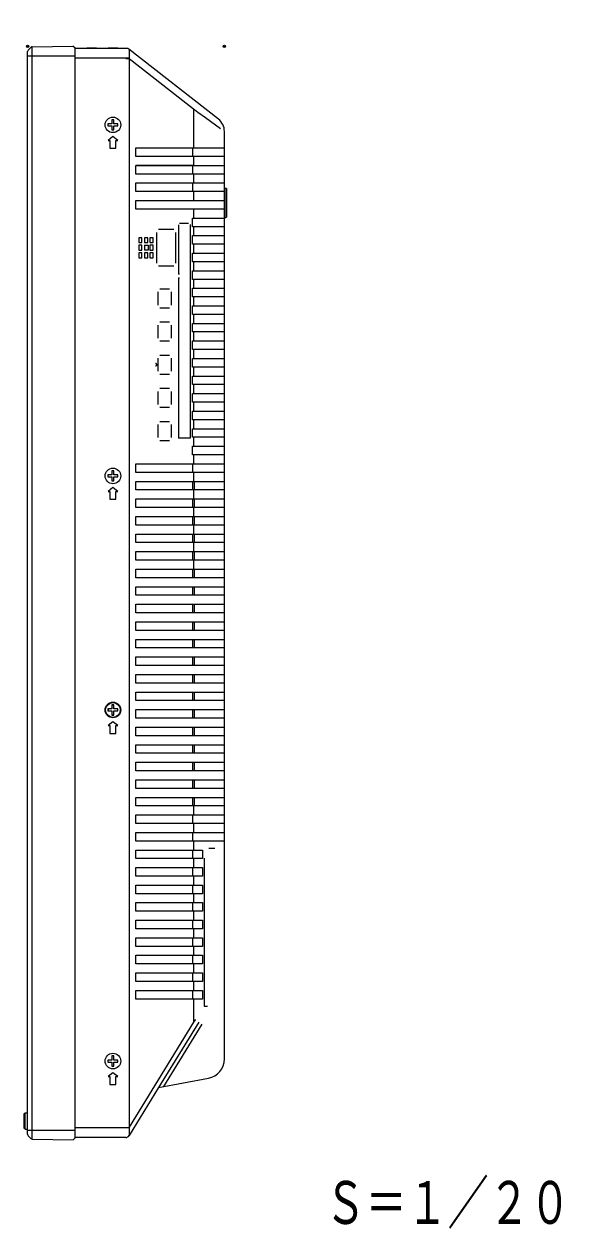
# Model space of a CAD drawing. Units: millimetres, scale not verified. Extents: x -62 to 63, y -57 to 57.
# Drawn here: x 32.55 to 46.94, y 0.36 to 31.25 of the extents above; entities that cross this region are included whole.
import ezdxf
from ezdxf.enums import TextEntityAlignment as Align

# ---------------------------------------------------------------- set-up
doc = ezdxf.new("R2010")
doc.units = ezdxf.units.MM
doc.header["$LTSCALE"] = 0.125
doc.header["$PDMODE"] = 32
doc.header["$PDSIZE"] = 0.0625
for name, color, linetype, lineweight in [('0-0_0', 7, 'Continuous', 9), ('0-5_GAIKEI', 1, 'Continuous', 18), ('0-6_SUNPO', 7, 'Continuous', 9)]:
    doc.layers.add(name, color=color, linetype=linetype, lineweight=lineweight)
doc.layers.add('0-3_TOUROKU', color=7, linetype='Continuous')
doc.layers.add('0-4_Defpoints', color=7, linetype='Continuous')
doc.styles.add('ＭＳ ゴシック', font='')
doc.styles.get('ＭＳ ゴシック').set_extended_font_data('MS Gothic')

# ---------------------------------------------------------------- blocks, each defined once
blk = doc.blocks.new('_OPEN30')
at = {"layer": '0-0_0'}
blk.add_line((0, 0), (-1, 0), dxfattribs=at)
blk.add_lwpolyline([(-1, 0.26795), (0, 0), (-1, -0.26795)], dxfattribs=at)
blk = doc.blocks.new('D4')
at = {"layer": '0-4_Defpoints'}
for p in [(30.1437, 38.7816), (25.0937, 30.7816), (30.1437, 30.7816)]:
    blk.add_point(p, dxfattribs=at)
at = {"layer": '0-6_SUNPO'}
for p, q in [((25.0937, 32.7816), (25.0937, 40.7816)), ((30.1437, 32.7816), (30.1437, 40.7816)), ((27.0937, 38.7816), (28.1437, 38.7816)), ((30.1437, 38.7816), (39.3937, 38.7816))]:
    blk.add_line(p, q, dxfattribs=at)
at = {"layer": '0-6_SUNPO', "xscale": 2, "yscale": 2, "rotation": 180}
blk.add_blockref('_OPEN30', (25.0937, 38.7816), dxfattribs=at)
at = {"layer": '0-6_SUNPO', "xscale": 2, "yscale": 2}
blk.add_blockref('_OPEN30', (30.1437, 38.7816), dxfattribs=at)
at = {"layer": '0-6_SUNPO', "style": 'ＭＳ ゴシック'}
blk.add_text('101', height=1.833, dxfattribs=at).set_placement((33.8937, 39.2816), align=Align.BOTTOM_LEFT)

msp = doc.modelspace()

# ---------------------------------------------------------------- linework, layer by layer
at = {"layer": '0-5_GAIKEI', "color": 7}
for p, q in [((32.651, 30.5794), (32.7224, 30.652)), ((32.7572, 30.667), (33.7996, 30.6852)), ((32.7572, 30.6653), (32.7572, 30.667)), ((33.8608, 30.6362), (33.7996, 30.6852)), ((35.1767, 30.6262), (33.8608, 30.6262)), ((37.5329, 28.8122), (35.2382, 30.605)), ((35.2406, 30.6032), (35.2406, 2.7475)), ((32.6367, 2.7813), (32.6367, 30.5443)), ((37.6867, 4.713), (37.6867, 28.4969)), ((35.9993, 3.9823), (37.2785, 4.2214)), ((35.9993, 3.9823), (35.2404, 2.7471)), ((32.651, 2.7463), (32.7224, 2.6736)), ((32.651, 2.7463), (32.7224, 2.6737)), ((32.7572, 2.6587), (33.8108, 2.6403)), ((33.8608, 2.6894), (33.8108, 2.6494)), ((35.1551, 2.6994), (33.8608, 2.6994))]:
    msp.add_line(p, q, dxfattribs=at)
at = {"layer": '0-5_GAIKEI'}
for p, q in [((32.7572, 2.6587), (32.7572, 30.6653)), ((33.8608, 2.6894), (33.8608, 30.6362)), ((34.1558, 30.6412), (34.4059, 30.6412)), ((34.1558, 30.6262), (34.1558, 30.6412)), ((34.2809, 30.6262), (34.2809, 30.6412)), ((34.4059, 30.6262), (34.4059, 30.6412)), ((34.701, 30.6412), (34.951, 30.6412)), ((34.701, 30.6262), (34.701, 30.6412)), ((34.826, 30.6262), (34.826, 30.6412)), ((34.951, 30.6262), (34.951, 30.6412)), ((32.6367, 30.4362), (33.8608, 30.4362)), ((35.1559, 30.3762), (33.8608, 30.3762)), ((35.2411, 30.3811), (35.1559, 30.3762)), ((35.2406, 30.3585), (35.1564, 30.3585)), ((36.894, 29.0667), (35.2406, 30.3585)), ((36.916, 29.0509), (36.894, 29.0667)), ((36.894, 29.0667), (36.8941, 28.0758)), ((37.0086, 28.9843), (36.916, 29.0509)), ((34.851, 28.7958), (34.801, 28.7958)), ((34.801, 28.7958), (34.801, 28.6907)), ((34.851, 28.6907), (34.851, 28.7958)), ((37.2058, 28.8426), (37.0086, 28.9843)), ((37.5878, 28.568), (37.2058, 28.8426)), ((34.801, 28.6907), (34.696, 28.6907)), ((34.696, 28.6907), (34.696, 28.6407)), ((34.696, 28.6407), (34.801, 28.6407)), ((34.801, 28.6407), (34.801, 28.5357)), ((34.801, 28.5357), (34.851, 28.5357)), ((34.956, 28.6907), (34.851, 28.6907)), ((34.851, 28.6407), (34.956, 28.6407)), ((34.851, 28.5357), (34.851, 28.6407)), ((34.956, 28.6407), (34.956, 28.6907)), ((34.826, 28.3657), (34.701, 28.2656)), ((34.701, 28.2656), (34.751, 28.2656)), ((34.751, 28.2656), (34.751, 28.0656)), ((34.951, 28.2656), (34.826, 28.3657)), ((34.901, 28.2656), (34.951, 28.2656)), ((34.901, 28.0656), (34.901, 28.2656)), ((34.751, 28.0656), (34.901, 28.0656)), ((35.4179, 28.0758), (37.636, 28.0758)), ((35.4179, 27.8553), (35.4179, 28.0758)), ((36.873, 28.072), (35.4179, 28.072)), ((35.4179, 27.8591), (36.873, 27.8591)), ((37.6867, 27.8553), (35.4179, 27.8553)), ((36.873, 27.8591), (36.873, 28.072)), ((36.8941, 27.8553), (36.8941, 27.6257)), ((37.636, 28.0758), (37.6867, 28.0758)), ((35.4179, 27.6257), (37.6867, 27.6257)), ((35.4179, 27.4052), (35.4179, 27.6257)), ((36.873, 27.6219), (35.4179, 27.6219)), ((36.873, 27.409), (36.873, 27.6219)), ((35.4179, 27.409), (36.873, 27.409)), ((37.6867, 27.4052), (35.4179, 27.4052)), ((36.8941, 27.4052), (36.8941, 27.1756)), ((35.4179, 27.1756), (37.6867, 27.1756)), ((35.4179, 26.9551), (35.4179, 27.1756)), ((37.6867, 26.9551), (35.4179, 26.9551)), ((36.873, 26.9589), (36.873, 27.1718)), ((36.8941, 26.9551), (36.8941, 26.7255)), ((37.6867, 27.0403), (37.7267, 27.0403)), ((37.7267, 27.0403), (37.7267, 26.2902)), ((37.7367, 27.0301), (37.7367, 26.3004)), ((35.4179, 26.7255), (37.6867, 26.7255)), ((35.4179, 26.505), (35.4179, 26.7255)), ((37.6867, 26.505), (35.4179, 26.505)), ((36.871, 26.2754), (37.636, 26.2753)), ((36.871, 26.0549), (36.871, 26.2754)), ((36.8941, 26.505), (36.8941, 26.2754)), ((37.636, 26.2753), (37.6867, 26.2754)), ((37.6867, 26.2902), (37.7267, 26.2902)), ((35.999, 25.9882), (36.3854, 25.9882)), ((36.5114, 26.0985), (36.5114, 24.8396)), ((36.5318, 26.1456), (36.5375, 26.1468)), ((36.5375, 26.1468), (36.5321, 26.1447)), ((36.5375, 26.1468), (36.7667, 26.1468)), ((36.8086, 26.1067), (36.8086, 20.6321)), ((37.6867, 26.0549), (36.871, 26.0549)), ((36.8941, 26.0549), (36.8941, 25.8253)), ((35.5681, 25.7725), (35.4878, 25.7725)), ((35.4878, 25.7725), (35.4878, 25.6475)), ((35.4878, 25.6475), (35.5681, 25.6475)), ((35.5681, 25.6475), (35.5681, 25.7725)), ((35.7215, 25.7725), (35.6323, 25.7725)), ((35.6323, 25.7725), (35.6323, 25.6475)), ((35.6323, 25.6475), (35.7215, 25.6475)), ((35.7215, 25.6475), (35.7215, 25.7725)), ((35.8571, 25.7725), (35.7768, 25.7725)), ((35.7768, 25.7725), (35.7768, 25.6475)), ((35.7768, 25.6475), (35.8571, 25.6475)), ((35.8571, 25.6475), (35.8571, 25.7725)), ((35.956, 25.1216), (35.956, 25.9083)), ((36.4284, 25.9083), (36.4284, 25.1216)), ((36.871, 25.8253), (37.6867, 25.8253)), ((36.871, 25.6048), (36.871, 25.8253)), ((35.5681, 25.5775), (35.4878, 25.5775)), ((35.4878, 25.5775), (35.4878, 25.4525)), ((35.4878, 25.4525), (35.5681, 25.4525)), ((35.5681, 25.3824), (35.4878, 25.3824)), ((35.4878, 25.3824), (35.4878, 25.2574)), ((35.5681, 25.4525), (35.5681, 25.5775)), ((35.5681, 25.2574), (35.5681, 25.3824)), ((35.6323, 25.5775), (35.7304, 25.5775)), ((35.6323, 25.5775), (35.6323, 25.4525)), ((35.7304, 25.4525), (35.6323, 25.4525)), ((35.7215, 25.3824), (35.6323, 25.3824)), ((35.6323, 25.3824), (35.6323, 25.2574)), ((35.7215, 25.2574), (35.7215, 25.3824)), ((35.7304, 25.5775), (35.7304, 25.4525)), ((35.8571, 25.5775), (35.7768, 25.5775)), ((35.7768, 25.5775), (35.7768, 25.4525)), ((35.7768, 25.4525), (35.8571, 25.4525)), ((35.8571, 25.3824), (35.7768, 25.3824)), ((35.7768, 25.3824), (35.7768, 25.2574)), ((35.8571, 25.4525), (35.8571, 25.5775)), ((35.8571, 25.2574), (35.8571, 25.3824)), ((37.6867, 25.6048), (36.871, 25.6048)), ((36.871, 25.3752), (37.6867, 25.3752)), ((36.871, 25.1547), (36.871, 25.3752)), ((36.8941, 25.6048), (36.8941, 25.3752)), ((35.4878, 25.2574), (35.5681, 25.2574)), ((35.6323, 25.2574), (35.7215, 25.2574)), ((35.7768, 25.2574), (35.8571, 25.2574)), ((36.3854, 25.0417), (35.999, 25.0417)), ((37.6867, 25.1547), (36.871, 25.1547)), ((36.8941, 25.1547), (36.8941, 24.9251)), ((36.5349, 24.8396), (36.5114, 24.8396)), ((36.5114, 24.7396), (36.5349, 24.7396)), ((36.5114, 24.7396), (36.5114, 20.6321)), ((36.871, 24.9251), (37.6867, 24.9251)), ((36.871, 24.7046), (36.871, 24.9251)), ((36.0274, 24.4628), (36.2786, 24.4628)), ((37.6867, 24.7046), (36.871, 24.7046)), ((36.871, 24.475), (37.6867, 24.475)), ((36.871, 24.2544), (36.871, 24.475)), ((36.8941, 24.7046), (36.8941, 24.475)), ((35.9844, 24.0464), (35.9844, 24.383)), ((36.3216, 24.383), (36.3216, 24.0464)), ((37.6867, 24.2544), (36.871, 24.2544)), ((36.8941, 24.2544), (36.8941, 24.0248)), ((36.2786, 23.9665), (36.0274, 23.9665)), ((36.871, 24.0248), (37.6867, 24.0248)), ((36.871, 23.8043), (36.871, 24.0248)), ((37.6867, 23.8044), (36.871, 23.8043)), ((36.8941, 23.8043), (36.8941, 23.5747)), ((35.9844, 23.1962), (35.9844, 23.5328)), ((36.0274, 23.6126), (36.2786, 23.6126)), ((36.3216, 23.5328), (36.3216, 23.1962)), ((36.871, 23.5747), (37.6867, 23.5747)), ((36.871, 23.3542), (36.871, 23.5747)), ((37.6867, 23.3543), (36.871, 23.3542)), ((36.8941, 23.3542), (36.8941, 23.1246)), ((36.2786, 23.1163), (36.0274, 23.1163)), ((36.871, 23.1246), (37.6867, 23.1246)), ((36.871, 22.9041), (36.871, 23.1246)), ((37.6867, 22.9041), (36.871, 22.9041)), ((36.8941, 22.9041), (36.8941, 22.6745)), ((35.9844, 22.346), (35.9844, 22.6825)), ((36.0274, 22.7624), (36.2786, 22.7624)), ((36.3216, 22.6825), (36.3216, 22.346)), ((36.871, 22.6745), (37.6867, 22.6745)), ((36.871, 22.454), (36.871, 22.6745)), ((35.9175, 22.5443), (35.9293, 22.5443)), ((35.9175, 22.4842), (35.9293, 22.4842)), ((35.9292, 22.4842), (35.9338, 22.4847)), ((35.9536, 22.5197), (35.9475, 22.5347)), ((35.9527, 22.5044), (35.954, 22.5143)), ((35.9539, 22.5143), (35.9536, 22.5197)), ((36.2786, 22.2661), (36.0274, 22.2661)), ((37.6867, 22.454), (36.871, 22.454)), ((36.8941, 22.454), (36.8941, 22.2244)), ((36.871, 22.2244), (37.6867, 22.2244)), ((36.871, 22.0039), (36.871, 22.2244)), ((37.6867, 22.0039), (36.871, 22.0039)), ((36.8941, 22.0039), (36.8941, 21.7743)), ((35.9844, 21.4957), (35.9844, 21.8323)), ((36.0274, 21.9122), (36.2786, 21.9122)), ((36.3216, 21.8323), (36.3216, 21.4957)), ((36.871, 21.7743), (37.6867, 21.7743)), ((36.871, 21.5538), (36.871, 21.7743)), ((36.2786, 21.4159), (36.0274, 21.4159)), ((37.6867, 21.5538), (36.871, 21.5538)), ((36.871, 21.3242), (37.6867, 21.3242)), ((36.871, 21.1037), (36.871, 21.3242)), ((36.8941, 21.5538), (36.8941, 21.3242)), ((36.0274, 21.062), (36.2786, 21.062)), ((37.6867, 21.1037), (36.871, 21.1037)), ((36.8941, 21.1037), (36.8941, 20.8741)), ((35.9844, 20.6455), (35.9844, 20.9821)), ((36.3216, 20.9821), (36.3216, 20.6455)), ((36.871, 20.8741), (37.6867, 20.874)), ((36.871, 20.6536), (36.871, 20.8741)), ((36.2786, 20.5657), (36.0274, 20.5657)), ((36.8086, 20.6321), (36.5114, 20.6321)), ((37.6867, 20.6536), (36.871, 20.6536)), ((36.871, 20.424), (37.6867, 20.4239)), ((36.871, 20.2035), (36.871, 20.424)), ((36.8941, 20.6536), (36.8941, 20.424)), ((37.6867, 20.2035), (36.871, 20.2035)), ((36.8941, 20.2035), (36.8941, 19.9739)), ((34.851, 19.7936), (34.801, 19.7936)), ((34.801, 19.7936), (34.801, 19.6886)), ((34.851, 19.6886), (34.851, 19.7936)), ((35.4179, 19.9739), (37.6867, 19.9738)), ((35.4179, 19.7534), (35.4179, 19.9739)), ((36.873, 19.7571), (36.873, 19.9738)), ((34.801, 19.6886), (34.696, 19.6886)), ((34.696, 19.6886), (34.696, 19.6386)), ((34.696, 19.6386), (34.801, 19.6386)), ((34.801, 19.6386), (34.801, 19.5335)), ((34.801, 19.5335), (34.851, 19.5335)), ((34.956, 19.6886), (34.851, 19.6886)), ((34.851, 19.6386), (34.956, 19.6386)), ((34.851, 19.5335), (34.851, 19.6386)), ((34.956, 19.6386), (34.956, 19.6886)), ((37.6867, 19.7534), (35.4179, 19.7534)), ((35.4179, 19.5238), (37.6867, 19.5237)), ((35.4179, 19.3032), (35.4179, 19.5238)), ((36.873, 19.307), (36.873, 19.52)), ((36.8941, 19.7534), (36.8941, 19.5238)), ((36.9202, 19.307), (36.9202, 19.52)), ((34.826, 19.3635), (34.701, 19.2635)), ((34.701, 19.2635), (34.751, 19.2635)), ((34.751, 19.2635), (34.751, 19.0634)), ((34.951, 19.2635), (34.826, 19.3635)), ((34.901, 19.2635), (34.951, 19.2635)), ((34.901, 19.0634), (34.901, 19.2635)), ((37.6867, 19.3033), (35.4179, 19.3032)), ((36.8941, 19.3032), (36.8941, 19.0736)), ((34.751, 19.0634), (34.901, 19.0634)), ((35.4179, 19.0736), (37.6867, 19.0736)), ((35.4179, 18.8531), (35.4179, 19.0736)), ((37.6867, 18.8532), (35.4179, 18.8531)), ((36.873, 18.8569), (36.873, 19.0699)), ((36.8941, 18.8531), (36.8941, 18.6235)), ((36.9202, 18.8569), (36.9202, 19.0699)), ((35.4179, 18.6235), (37.6867, 18.6235)), ((35.4179, 18.403), (35.4179, 18.6235)), ((36.873, 18.4068), (36.873, 18.6197)), ((36.9202, 18.4068), (36.9202, 18.6197)), ((37.6867, 18.403), (35.4179, 18.403)), ((36.8941, 18.403), (36.8941, 18.1734)), ((35.4179, 18.1734), (37.6867, 18.1734)), ((35.4179, 17.9529), (35.4179, 18.1734)), ((37.6867, 17.9529), (35.4179, 17.9529)), ((36.873, 17.9567), (36.873, 18.1696)), ((36.8941, 17.9529), (36.8941, 17.7233)), ((36.9202, 17.9567), (36.9202, 18.1696)), ((35.4179, 17.7233), (37.6867, 17.7233)), ((35.4179, 17.5028), (35.4179, 17.7233)), ((36.873, 17.5066), (36.873, 17.7195)), ((36.9202, 17.5066), (36.9202, 17.7195)), ((37.6867, 17.5028), (35.4179, 17.5028)), ((36.8941, 17.5028), (36.8941, 17.2732)), ((35.4179, 17.2732), (37.6867, 17.2732)), ((35.4179, 17.0527), (35.4179, 17.2732)), ((37.6867, 17.0527), (35.4179, 17.0527)), ((36.873, 17.0565), (36.873, 17.2694)), ((36.9202, 17.0565), (36.9202, 17.2694)), ((35.4179, 16.8231), (37.6867, 16.823)), ((35.4179, 16.6026), (35.4179, 16.8231)), ((36.873, 16.6064), (36.873, 16.8193)), ((36.9202, 16.6064), (36.9202, 16.8193)), ((37.6867, 16.6026), (35.4179, 16.6026)), ((35.4179, 16.373), (37.6867, 16.3729)), ((35.4179, 16.1525), (35.4179, 16.373)), ((37.6867, 16.1525), (35.4179, 16.1525)), ((36.873, 16.1563), (36.873, 16.3692)), ((36.9202, 16.1563), (36.9202, 16.3692)), ((35.4179, 15.9229), (37.6867, 15.9228)), ((35.4179, 15.7024), (35.4179, 15.9229)), ((36.873, 15.7062), (36.873, 15.9191)), ((36.9202, 15.7062), (36.9202, 15.9191)), ((37.6867, 15.7024), (35.4179, 15.7024)), ((35.4179, 15.4728), (37.6867, 15.4727)), ((35.4179, 15.2523), (35.4179, 15.4728)), ((36.873, 15.256), (36.873, 15.469)), ((36.9202, 15.2561), (36.9202, 15.469)), ((37.6867, 15.2523), (35.4179, 15.2523)), ((35.4179, 15.0227), (37.6867, 15.0226)), ((35.4179, 14.8022), (35.4179, 15.0227)), ((36.873, 14.8059), (36.873, 15.0189)), ((36.9202, 14.8059), (36.9202, 15.0189)), ((37.6867, 14.8022), (35.4179, 14.8022)), ((35.4179, 14.5725), (37.6867, 14.5725)), ((35.4179, 14.352), (35.4179, 14.5725)), ((36.873, 14.3558), (36.873, 14.5688)), ((36.9202, 14.3558), (36.9202, 14.5688)), ((37.6867, 14.3521), (35.4179, 14.352)), ((35.4179, 14.1224), (37.6867, 14.1224)), ((35.4179, 13.9019), (35.4179, 14.1224)), ((36.873, 13.9057), (36.873, 14.1187)), ((36.9202, 13.9057), (36.9202, 14.1186)), ((34.801, 13.6871), (34.696, 13.6871)), ((34.696, 13.6871), (34.696, 13.6371)), ((34.696, 13.6371), (34.801, 13.6371)), ((34.851, 13.7921), (34.801, 13.7921)), ((34.801, 13.7921), (34.801, 13.6871)), ((34.801, 13.6371), (34.801, 13.5321)), ((34.851, 13.6871), (34.851, 13.7921)), ((34.956, 13.6871), (34.851, 13.6871)), ((34.851, 13.6371), (34.956, 13.6371)), ((34.851, 13.5321), (34.851, 13.6371)), ((34.956, 13.6371), (34.956, 13.6871)), ((37.6867, 13.902), (35.4179, 13.9019)), ((35.4179, 13.6723), (37.6867, 13.6723)), ((35.4179, 13.4518), (35.4179, 13.6723)), ((36.873, 13.4556), (36.873, 13.6685)), ((36.9202, 13.4556), (36.9202, 13.6685)), ((34.826, 13.362), (34.701, 13.262)), ((34.801, 13.5321), (34.851, 13.5321)), ((34.951, 13.262), (34.826, 13.362)), ((37.6867, 13.4518), (35.4179, 13.4518)), ((34.701, 13.262), (34.751, 13.262)), ((34.751, 13.262), (34.751, 13.062)), ((34.751, 13.062), (34.901, 13.062)), ((34.901, 13.262), (34.951, 13.262)), ((34.901, 13.062), (34.901, 13.262)), ((35.4179, 13.2222), (37.6867, 13.2222)), ((35.4179, 13.0017), (35.4179, 13.2222)), ((37.6867, 13.0017), (35.4179, 13.0017)), ((36.873, 13.0055), (36.873, 13.2184)), ((36.9202, 13.0055), (36.9202, 13.2184)), ((35.4179, 12.7721), (37.6867, 12.7721)), ((35.4179, 12.5516), (35.4179, 12.7721)), ((36.873, 12.5554), (36.873, 12.7683)), ((36.9202, 12.5554), (36.9202, 12.7683)), ((37.6867, 12.5516), (35.4179, 12.5516)), ((35.4179, 12.322), (37.6867, 12.322)), ((35.4179, 12.1015), (35.4179, 12.322)), ((37.6867, 12.1015), (35.4179, 12.1015)), ((36.873, 12.1053), (36.873, 12.3182)), ((36.9202, 12.1053), (36.9202, 12.3182)), ((35.4179, 11.6514), (35.4179, 11.8719)), ((35.4179, 11.8719), (37.6867, 11.8718)), ((36.873, 11.6552), (36.873, 11.8681)), ((36.9202, 11.6552), (36.9202, 11.8681)), ((37.6867, 11.6514), (35.4179, 11.6514)), ((35.4179, 11.2013), (35.4179, 11.4218)), ((35.4179, 11.4218), (37.6867, 11.4217)), ((37.6867, 11.2013), (35.4179, 11.2013)), ((36.873, 11.2051), (36.873, 11.418)), ((36.8941, 11.2013), (36.8941, 10.9717)), ((36.9202, 11.2051), (36.9202, 11.418)), ((36.873, 10.9679), (35.4178, 10.9679)), ((35.4179, 10.7512), (35.4179, 10.9717)), ((35.4179, 10.9717), (37.6867, 10.9717)), ((36.873, 10.755), (36.873, 10.9679)), ((37.6867, 10.7512), (35.4179, 10.7512)), ((35.4179, 10.3011), (35.4179, 10.5216)), ((35.4179, 10.5216), (37.6867, 10.5216)), ((36.873, 10.3048), (36.873, 10.5178)), ((36.8941, 10.7512), (36.8941, 10.5216)), ((37.6867, 10.3011), (35.4179, 10.3011)), ((36.8941, 10.3011), (36.8941, 10.0715)), ((35.4179, 9.8509), (35.4179, 10.0715)), ((35.4179, 10.0715), (37.1225, 10.0714)), ((36.873, 9.8547), (36.873, 10.0677)), ((37.1225, 10.0714), (37.1225, 9.851)), ((37.4415, 10.1112), (37.2848, 10.1112)), ((37.1225, 9.851), (35.4179, 9.8509)), ((35.4179, 9.4008), (35.4179, 9.6213)), ((35.4179, 9.6213), (37.1225, 9.6213)), ((36.873, 9.4046), (36.873, 9.6176)), ((36.8941, 9.8509), (36.8941, 9.6213)), ((37.1225, 9.6213), (37.1225, 9.4009)), ((37.169, 9.8612), (37.169, 6.0666)), ((37.1225, 9.4009), (35.4179, 9.4008)), ((36.8941, 9.4008), (36.8941, 9.1712)), ((35.4179, 8.9507), (35.4179, 9.1712)), ((35.4179, 9.1712), (37.1225, 9.1712)), ((36.873, 8.9545), (36.873, 9.1674)), ((37.1225, 9.1712), (37.1225, 8.9508)), ((37.1225, 8.9508), (35.4179, 8.9507)), ((35.4179, 8.5006), (35.4179, 8.7211)), ((35.4179, 8.7211), (37.1225, 8.7211)), ((36.873, 8.5044), (36.873, 8.7173)), ((36.8941, 8.9507), (36.8941, 8.7211)), ((37.1225, 8.7211), (37.1225, 8.5007)), ((37.1225, 8.5007), (35.4179, 8.5006)), ((36.8941, 8.5006), (36.8941, 8.271)), ((35.4179, 8.0505), (35.4179, 8.271)), ((35.4179, 8.271), (37.1225, 8.271)), ((37.1225, 8.0505), (35.4179, 8.0505)), ((36.873, 8.0543), (36.873, 8.2672)), ((36.8941, 8.0505), (36.8941, 7.8209)), ((37.1225, 8.271), (37.1225, 8.0505)), ((35.4179, 7.6004), (35.4179, 7.8209)), ((35.4179, 7.8209), (37.1225, 7.8209)), ((36.873, 7.6042), (36.873, 7.8171)), ((37.1225, 7.8209), (37.1225, 7.6004)), ((37.1225, 7.6004), (35.4179, 7.6004)), ((36.8941, 7.6004), (36.8941, 7.3708)), ((35.4179, 7.1503), (35.4179, 7.3708)), ((35.4179, 7.3708), (37.1225, 7.3708)), ((37.1225, 7.1503), (35.4179, 7.1503)), ((36.873, 7.1541), (36.873, 7.367)), ((36.8941, 7.1503), (36.8941, 6.9207)), ((37.1225, 7.3708), (37.1225, 7.1503)), ((35.4179, 6.7002), (35.4179, 6.9207)), ((35.4179, 6.9207), (37.1225, 6.9207)), ((36.873, 6.704), (36.873, 6.9169)), ((37.1225, 6.9207), (37.1225, 6.7002)), ((37.1225, 6.7002), (35.4179, 6.7002)), ((36.8941, 6.7002), (36.8941, 6.4706)), ((35.4179, 6.2501), (35.4179, 6.4706)), ((35.4179, 6.4706), (37.1225, 6.4705)), ((37.1225, 6.2501), (35.4179, 6.2501)), ((36.873, 6.2539), (36.873, 6.4668)), ((36.8941, 6.2501), (36.8941, 5.6551)), ((37.1225, 6.4705), (37.1225, 6.2501)), ((37.169, 6.0668), (37.2535, 6.0668)), ((36.8941, 5.6551), (35.2406, 2.9638)), ((37.0299, 5.6598), (35.9993, 3.9823)), ((37.1099, 5.6075), (36.126, 4.006)), ((36.935, 5.7164), (36.8941, 5.6551)), ((36.9381, 5.7211), (36.935, 5.7164)), ((34.696, 4.6849), (34.696, 4.6349)), ((34.801, 4.6849), (34.696, 4.6849)), ((34.696, 4.6349), (34.801, 4.6349)), ((34.801, 4.7899), (34.801, 4.6849)), ((34.851, 4.7899), (34.801, 4.7899)), ((34.801, 4.6349), (34.801, 4.5299)), ((34.851, 4.6849), (34.851, 4.7899)), ((34.956, 4.6849), (34.851, 4.6849)), ((34.851, 4.5299), (34.851, 4.6349)), ((34.851, 4.6349), (34.956, 4.6349)), ((34.956, 4.6349), (34.956, 4.6849)), ((34.826, 4.3598), (34.701, 4.2598)), ((34.801, 4.5299), (34.851, 4.5299)), ((34.951, 4.2598), (34.826, 4.3598)), ((34.701, 4.2598), (34.751, 4.2598)), ((34.751, 4.2598), (34.751, 4.0598)), ((34.751, 4.0598), (34.901, 4.0598)), ((34.901, 4.0598), (34.901, 4.2598)), ((34.901, 4.2598), (34.951, 4.2598)), ((32.5467, 2.9325), (32.5467, 3.3144)), ((32.5717, 3.3144), (32.5467, 3.3144)), ((32.5717, 2.9126), (32.5717, 3.3343)), ((32.5717, 3.3343), (32.6367, 3.3343)), ((32.5467, 2.9325), (32.5717, 2.9325)), ((32.5717, 2.9125), (32.6367, 2.9125)), ((32.6367, 2.8895), (33.8608, 2.8895)), ((35.1562, 2.9495), (33.8608, 2.9495)), ((35.2416, 2.9468), (35.1562, 2.9495))]:
    msp.add_line(p, q, dxfattribs=at)
for points in [[(35.9475, 22.5347), (35.9342, 22.5437), (35.9295, 22.5443)], [(35.9338, 22.4847), (35.9465, 22.4924), (35.9527, 22.5044)]]:
    msp.add_lwpolyline(points, dxfattribs=at)
for centre, radius in [((34.826, 28.6657), 0.2), ((34.826, 19.6636), 0.2), ((34.826, 13.6621), 0.2), ((34.826, 13.6621), 0.19), ((34.826, 4.6599), 0.2)]:
    msp.add_circle(centre, radius, dxfattribs=at)
at = {"layer": '0-5_GAIKEI', "color": 7}
for centre, radius, start, end in [((32.7581, 30.6169), 0.05, 91, 135.51931), ((35.1767, 30.5262), 0.1, 52.00467, 90.00592), ((32.6867, 30.5444), 0.05, 135.51225, 180.01955), ((37.2866, 28.4969), 0.4001, 0, 52), ((37.1866, 4.713), 0.5001, 280.58777, 0), ((32.6867, 2.7813), 0.05, 179.98045, 224.51902), ((32.758, 2.7087), 0.05, 224.52269, 269), ((35.1552, 2.7995), 0.1, 270, 328.43457)]:
    msp.add_arc(centre, radius, start, end, dxfattribs=at)
at = {"layer": '0-5_GAIKEI'}
for centre, radius, start, end in [((37.7267, 27.0303), 0.01, 359.99743, 44.9877), ((37.7267, 26.3002), 0.01, 315.0123, 0.00257), ((34.826, 13.6621), 0.125, 169.6236, 189.85933), ((34.826, 13.6621), 0.125, 79.07739, 100.86912), ((34.826, 13.6621), 0.125, 349.6236, 9.85933), ((34.826, 13.6621), 0.125, 259.07739, 280.86912)]:
    msp.add_arc(centre, radius, start, end, dxfattribs=at)

# ---------------------------------------------------------------- block references
at = {"layer": '0-6_SUNPO'}
msp.add_blockref('D4', (7.543, -0.1042), dxfattribs=at)

# ---------------------------------------------------------------- texts
at = {"layer": '0-3_TOUROKU', "style": 'ＭＳ ゴシック', "width": 0.7}
msp.add_text('Ｓ＝１／２０', height=1.1, dxfattribs=at).set_placement((40.264, 0.1546), align=Align.BOTTOM_LEFT)

doc.saveas('drawing.dxf')
